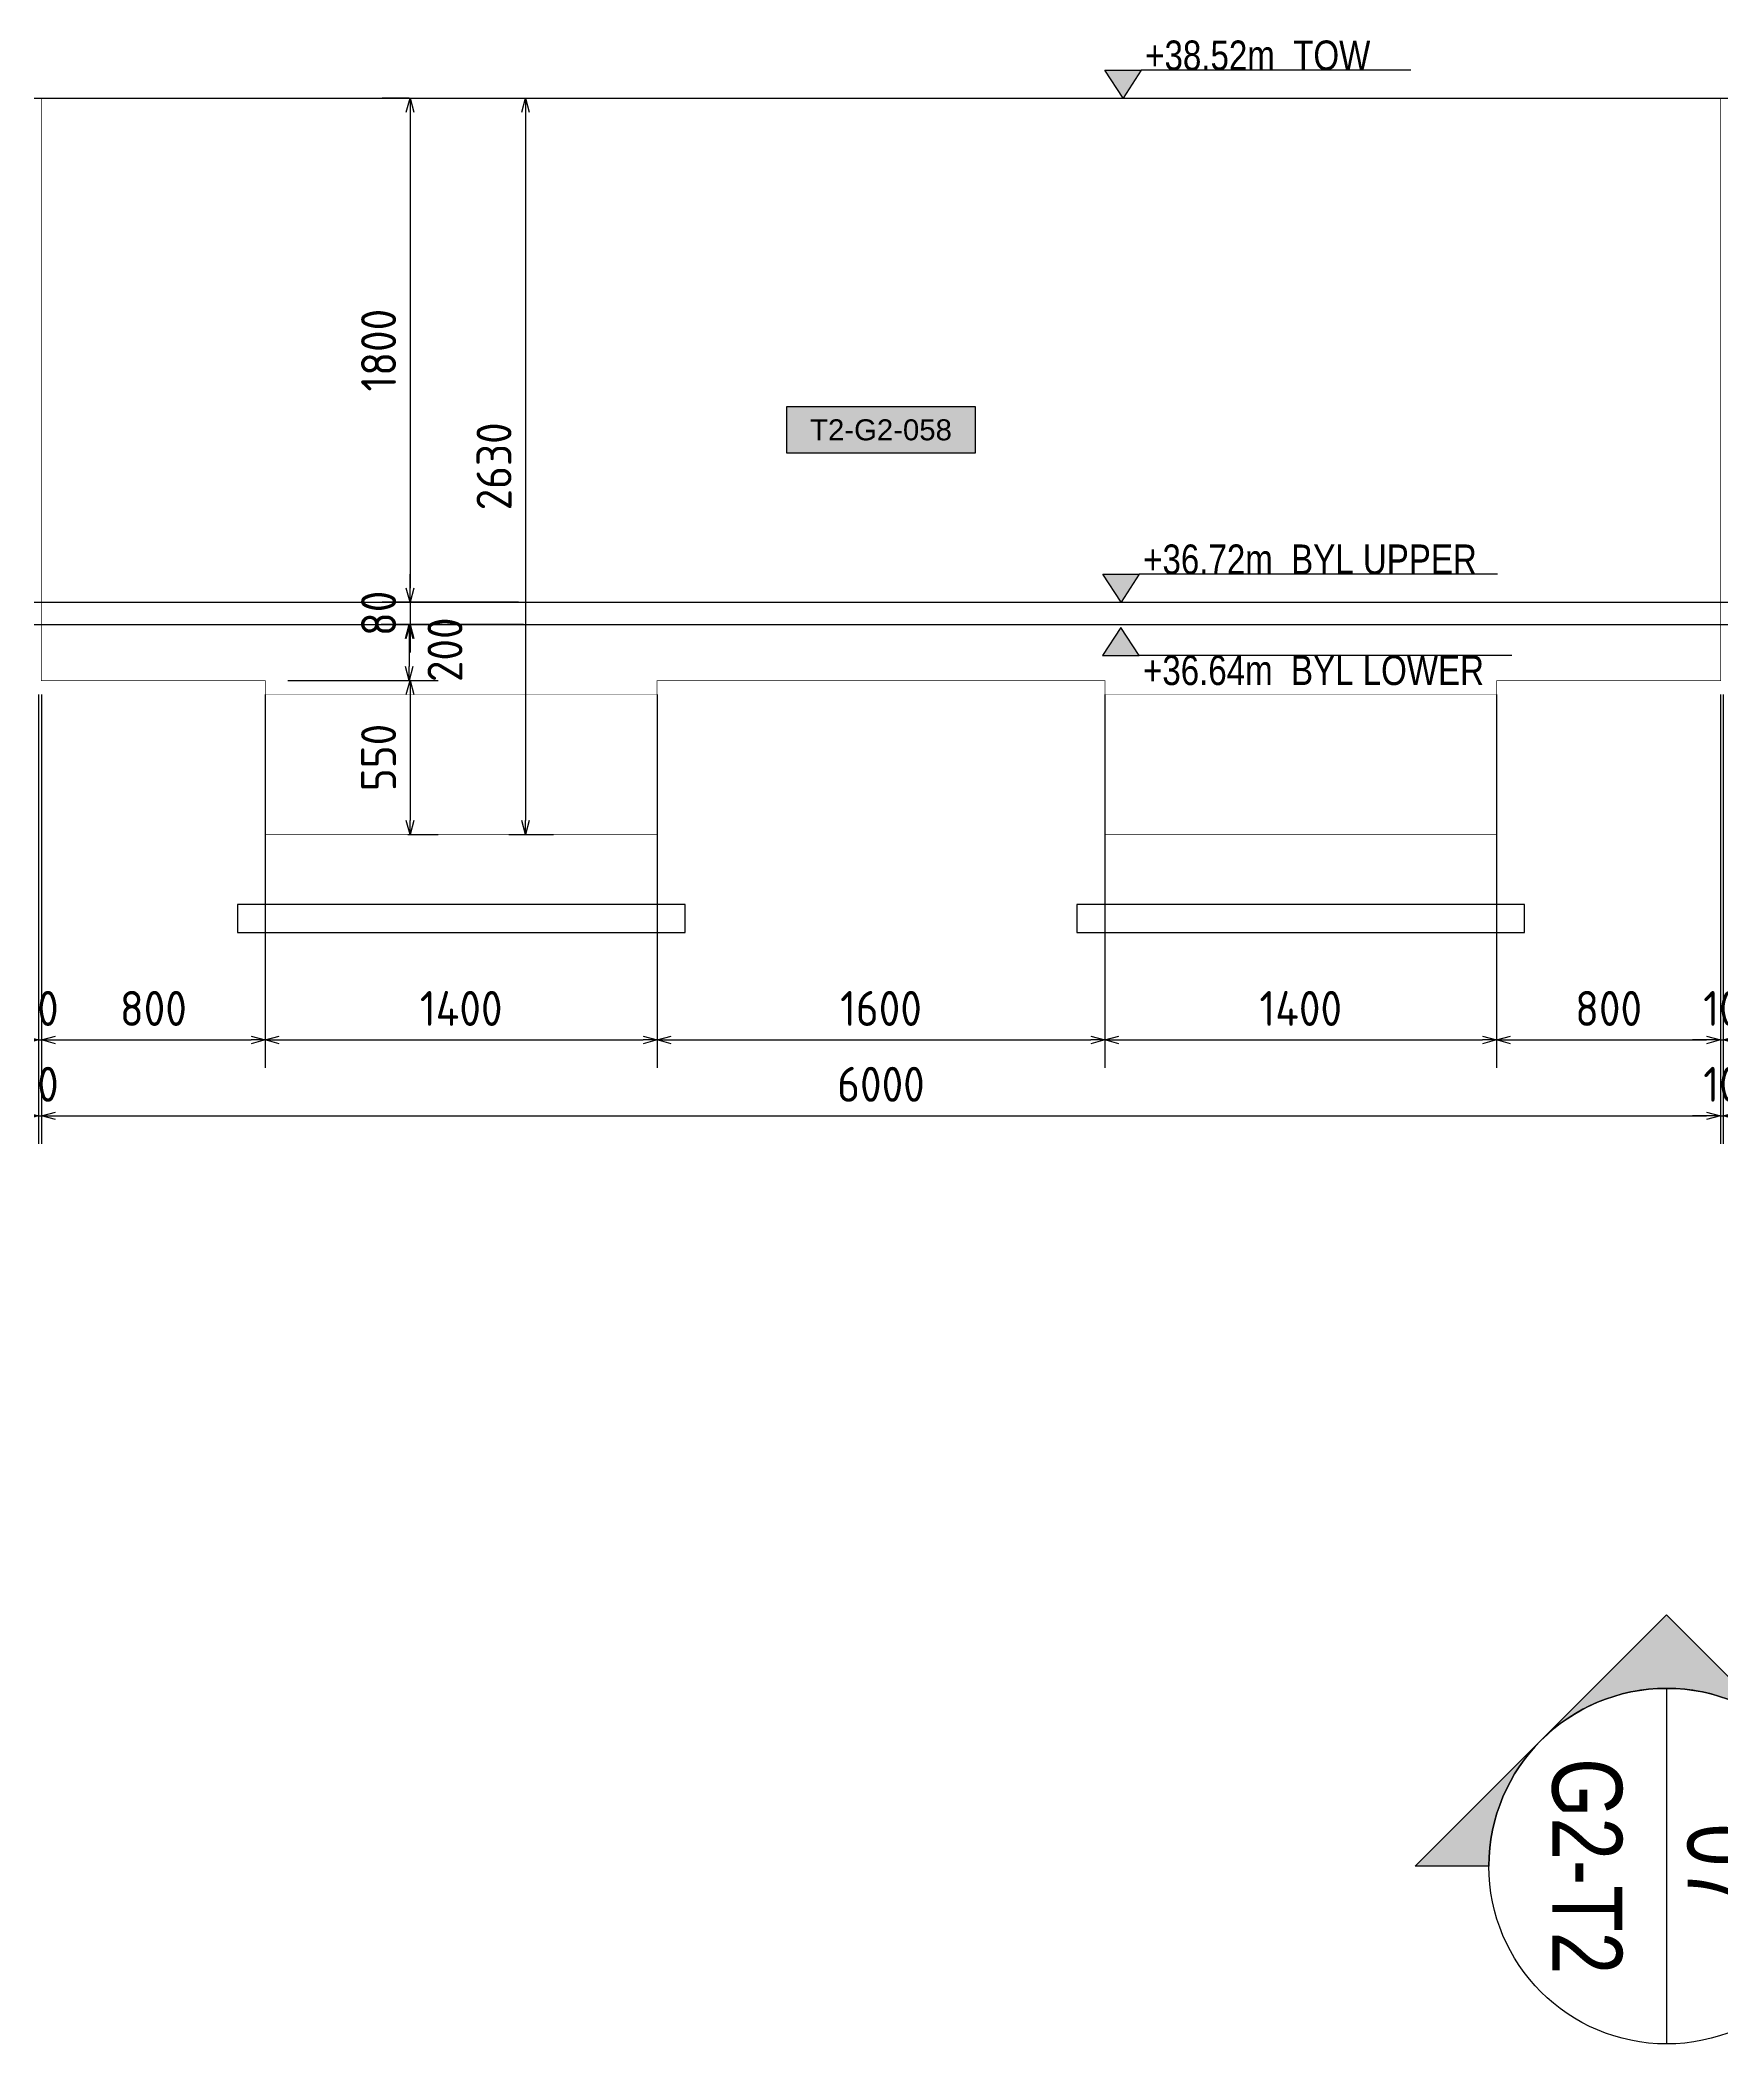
# Model space of a CAD drawing. Header units: centimetres. Extents: x -6122352 to 6876996, y -1694241 to 2592194.
# Drawn here: x 3335468 to 3341478, y 695587 to 702744 of the extents above; entities that cross this region are included whole.
import ezdxf
from ezdxf.enums import TextEntityAlignment as Align

# ---------------------------------------------------------------- set-up
doc = ezdxf.new("R2010")
doc.units = ezdxf.units.CM
doc.header["$MEASUREMENT"] = 0
doc.header["$PDMODE"] = 66
doc.header["$PDSIZE"] = 100
for name, pattern in [('CENTER', [2, 1.25, -0.25, 0.25, -0.25]), ('DASHED2', [0.375, 0.25, -0.125]), ('HIDDEN', [0.375, 0.25, -0.125])]:
    doc.linetypes.add(name, pattern=pattern)
doc.layers.get('Defpoints').update_dxf_attribs({"color": 255, "linetype": 'CENTER'})
for name, color, linetype in [('00-MI-DIM', 7, 'Continuous'), ('@MI-TYPE-01', 30, 'Continuous'), ('@MI-TYPE-02', 6, 'Continuous'), ('JML-Dimension', 1, 'Continuous'), ('PANEL-TAGS', 7, 'Continuous'), ('SECTION', 130, 'Continuous')]:
    doc.layers.add(name, color=color, linetype=linetype)
doc.styles.add('Arial Narrow', font='ARIALN.TTF', dxfattribs={"width": 0.95, "height": 500})
doc.styles.add('PANELTAG_STYLE', font='arial.ttf')
doc.styles.add('Schueco-BEMSTIL', font='isocpeur.ttf', dxfattribs={"width": 0.9})
doc.styles.add('txt-Pisa-std', font='arial.ttf', dxfattribs={"width": 0.8})
doc.dimstyles.new('MI- JWC-TXT-2.5 MM', dxfattribs={"dimscale": 1.5, "dimtxt": 2.5, "dimasz": 1, "dimexe": 2, "dimexo": 1, "dimgap": 1, "dimtad": 1, "dimdec": 0, "dimdsep": 46, "dimtxsty": 'Schueco-BEMSTIL', "dimblk": 'OPEN30', "dimcen": 0, "dimdle": 2, "dimclrd": 140, "dimclre": 8, "dimclrt": 40, "dimadec": 0, "dimazin": 2, "dimtfac": 1, "dimtdec": 0, "dimtix": 1, "dimtmove": 2, "dimatfit": 3, "dimldrblk": 'OPEN', "dimfxl": 2, "dimlwd": -1, "dimlwe": -1, "dimarcsym": 0})

# ---------------------------------------------------------------- blocks, each defined once
blk = doc.blocks.new('T2-ELE FT')
at = {"color": 12, "linetype": 'HIDDEN', "ltscale": 5, "const_width": 2}
blk.add_lwpolyline([(30306558.2, 1676365.9), (30306558.2, 1676865.9), (30307958.2, 1676865.9), (30307958.2, 1676365.9)], dxfattribs=at)
at = {"color": 12, "ltscale": 20, "const_width": 2}
blk.add_lwpolyline([(30306558.2, 1676365.9), (30307958.2, 1676365.9), (30307958.2, 1676115.9), (30306558.2, 1676115.9)], close=True, dxfattribs=at)
at = {"color": 8, "ltscale": 20}
blk.add_lwpolyline([(30306458.2, 1676115.9), (30308058.2, 1676115.9), (30308058.2, 1676015.9), (30306458.2, 1676015.9)], close=True, dxfattribs=at)
blk = doc.blocks.new('_Open30')
at = {"color": 0, "linetype": 'ByBlock', "lineweight": -2}
for p, q in [((-1, 0.27), (0, 0)), ((0, 0), (-1, -0.27)), ((0, 0), (-1, 0))]:
    blk.add_line(p, q, dxfattribs=at)
blk = doc.blocks.new('*D2109')
at = {"layer": '@MI-TYPE-01', "color": 8, "transparency": 16777216}
for p, q in [((3337142.1, 702536.5), (3337302.2, 702536.5)), ((3337142.1, 699906.5), (3337302.2, 699906.5))]:
    blk.add_line(p, q, dxfattribs=at)
at = {"layer": '@MI-TYPE-01', "color": 140, "transparency": 16777216}
blk.add_line((3337202.2, 702486.5), (3337202.2, 699956.5), dxfattribs=at)
at = {"layer": 'Defpoints', "color": 0, "transparency": 16777216}
for p in [(3337092.1, 702536.5), (3337092.1, 699906.5), (3337202.2, 699906.5)]:
    blk.add_point(p, dxfattribs=at)
at = {"layer": '@MI-TYPE-01', "color": 140, "transparency": 16777216, "xscale": 50, "yscale": 50, "zscale": 50}
for p, rotation in [((3337202.2, 702536.5), 90), ((3337202.2, 699906.5), 270)]:
    blk.add_blockref('_Open30', p, dxfattribs=dict(at, rotation=rotation))
at = {"layer": '@MI-TYPE-01', "color": 40, "transparency": 16777216, "insert": (3337089.7, 701221.5), "char_height": 125, "attachment_point": 5, "rotation": 90, "style": 'Schueco-BEMSTIL'}
blk.add_mtext('2630', dxfattribs=at)
blk = doc.blocks.new('_Open')
at = {"color": 0, "linetype": 'ByBlock', "lineweight": -2}
for p, q in [((-1, 0.2), (0, 0)), ((-1, -0.2), (0, 0)), ((0, 0), (-1, 0))]:
    blk.add_line(p, q, dxfattribs=at)
blk = doc.blocks.new('*D2110')
at = {"layer": '@MI-TYPE-01', "color": 8, "transparency": 16777216}
for p, q in [((3336786.5, 702536.5), (3336689.8, 702536.5)), ((3336786.5, 700736.5), (3336689.8, 700736.5))]:
    blk.add_line(p, q, dxfattribs=at)
at = {"layer": '@MI-TYPE-01', "color": 140, "transparency": 16777216}
blk.add_line((3336789.8, 702486.5), (3336789.8, 700786.5), dxfattribs=at)
at = {"layer": 'Defpoints', "color": 0, "transparency": 16777216}
for p in [(3336836.5, 702536.5), (3336789.8, 700736.5), (3336836.5, 700736.5)]:
    blk.add_point(p, dxfattribs=at)
at = {"layer": '@MI-TYPE-01', "color": 140, "transparency": 16777216, "xscale": 50, "yscale": 50, "zscale": 50}
for p, rotation in [((3336789.8, 702536.5), 90), ((3336789.8, 700736.5), 270)]:
    blk.add_blockref('_Open30', p, dxfattribs=dict(at, rotation=rotation))
at = {"layer": '@MI-TYPE-01', "color": 40, "transparency": 16777216, "insert": (3336677.3, 701636.5), "char_height": 125, "attachment_point": 5, "rotation": 90, "style": 'Schueco-BEMSTIL'}
blk.add_mtext('1800', dxfattribs=at)
blk = doc.blocks.new('*D2111')
at = {"layer": '@MI-TYPE-01', "color": 140, "transparency": 16777216}
for p, q in [((3336789.8, 700786.5), (3336789.8, 700836.5)), ((3336789.8, 700736.5), (3336789.8, 700656.5)), ((3336789.8, 700606.5), (3336789.8, 700556.5))]:
    blk.add_line(p, q, dxfattribs=at)
at = {"layer": '@MI-TYPE-01', "color": 8, "transparency": 16777216}
for p, q in [((3337177.4, 700736.5), (3336689.8, 700736.5)), ((3337194.5, 700656.5), (3336689.8, 700656.5))]:
    blk.add_line(p, q, dxfattribs=at)
at = {"layer": 'Defpoints', "color": 0, "transparency": 16777216}
for p in [(3337227.4, 700736.5), (3336789.8, 700656.5), (3337244.5, 700656.5)]:
    blk.add_point(p, dxfattribs=at)
at = {"layer": '@MI-TYPE-01', "color": 140, "transparency": 16777216, "xscale": 50, "yscale": 50, "zscale": 50}
for p, rotation in [((3336789.8, 700736.5), 270), ((3336789.8, 700656.5), 90)]:
    blk.add_blockref('_Open30', p, dxfattribs=dict(at, rotation=rotation))
at = {"layer": '@MI-TYPE-01', "color": 40, "transparency": 16777216, "insert": (3336677.3, 700696.5), "char_height": 125, "attachment_point": 5, "rotation": 90, "style": 'Schueco-BEMSTIL'}
blk.add_mtext('80', dxfattribs=at)
blk = doc.blocks.new('*D2112')
at = {"layer": '@MI-TYPE-01', "color": 8, "transparency": 16777216}
for p, q in [((3337194.5, 700656.5), (3336686.5, 700656.5)), ((3336353.3, 700456.5), (3336886.5, 700456.5))]:
    blk.add_line(p, q, dxfattribs=at)
at = {"layer": '@MI-TYPE-01', "color": 140, "transparency": 16777216}
blk.add_line((3336786.5, 700606.5), (3336786.5, 700506.5), dxfattribs=at)
at = {"layer": 'Defpoints', "color": 0, "transparency": 16777216}
for p in [(3337244.5, 700656.5), (3336303.3, 700456.5), (3336786.5, 700456.5)]:
    blk.add_point(p, dxfattribs=at)
at = {"layer": '@MI-TYPE-01', "color": 140, "transparency": 16777216, "xscale": 50, "yscale": 50, "zscale": 50}
for p, rotation in [((3336786.5, 700656.5), 90), ((3336786.5, 700456.5), 270)]:
    blk.add_blockref('_Open30', p, dxfattribs=dict(at, rotation=rotation))
at = {"layer": '@MI-TYPE-01', "color": 40, "transparency": 16777216, "insert": (3336914.5, 700566.5), "char_height": 125, "attachment_point": 5, "rotation": 90, "style": 'Schueco-BEMSTIL'}
blk.add_mtext('200', dxfattribs=at)
blk = doc.blocks.new('*D2113')
at = {"layer": '@MI-TYPE-01', "color": 8, "transparency": 16777216}
for p, q in [((3336353.3, 700456.5), (3336889.8, 700456.5)), ((3336781.4, 699906.5), (3336889.8, 699906.5))]:
    blk.add_line(p, q, dxfattribs=at)
at = {"layer": '@MI-TYPE-01', "color": 140, "transparency": 16777216}
blk.add_line((3336789.8, 700406.5), (3336789.8, 699956.5), dxfattribs=at)
at = {"layer": 'Defpoints', "color": 0, "transparency": 16777216}
for p in [(3336303.3, 700456.5), (3336731.4, 699906.5), (3336789.8, 699906.5)]:
    blk.add_point(p, dxfattribs=at)
at = {"layer": '@MI-TYPE-01', "color": 140, "transparency": 16777216, "xscale": 50, "yscale": 50, "zscale": 50}
for p, rotation in [((3336789.8, 700456.5), 90), ((3336789.8, 699906.5), 270)]:
    blk.add_blockref('_Open30', p, dxfattribs=dict(at, rotation=rotation))
at = {"layer": '@MI-TYPE-01', "color": 40, "transparency": 16777216, "insert": (3336677.3, 700181.5), "char_height": 125, "attachment_point": 5, "rotation": 90, "style": 'Schueco-BEMSTIL'}
blk.add_mtext('550', dxfattribs=at)
blk = doc.blocks.new('*D2129')
at = {"layer": '@MI-TYPE-01', "color": 8, "transparency": 16777216}
for p, q in [((3335462.5, 700406.5), (3335462.5, 699072.9)), ((3335472.5, 700406.5), (3335472.5, 699072.9))]:
    blk.add_line(p, q, dxfattribs=at)
at = {"layer": '@MI-TYPE-01', "color": 140, "transparency": 16777216}
for p, q in [((3335412.5, 699172.9), (3335362.5, 699172.9)), ((3335462.5, 699172.9), (3335472.5, 699172.9)), ((3335522.5, 699172.9), (3335572.5, 699172.9))]:
    blk.add_line(p, q, dxfattribs=at)
at = {"layer": 'Defpoints', "color": 0, "transparency": 16777216}
for p in [(3335462.5, 700456.5), (3335472.5, 700456.5), (3335472.5, 699172.9)]:
    blk.add_point(p, dxfattribs=at)
at = {"layer": '@MI-TYPE-01', "color": 140, "transparency": 16777216, "xscale": 50, "yscale": 50, "zscale": 50}
blk.add_blockref('_Open30', (3335462.5, 699172.9), dxfattribs=at)
at = {"layer": '@MI-TYPE-01', "color": 140, "transparency": 16777216, "xscale": 50, "yscale": 50, "zscale": 50, "rotation": 180}
blk.add_blockref('_Open30', (3335472.5, 699172.9), dxfattribs=at)
at = {"layer": '@MI-TYPE-01', "color": 40, "transparency": 16777216, "insert": (3335467.5, 699285.4), "char_height": 125, "attachment_point": 5, "style": 'Schueco-BEMSTIL'}
blk.add_mtext('10', dxfattribs=at)
blk = doc.blocks.new('*D2130')
at = {"layer": '@MI-TYPE-01', "color": 8, "transparency": 16777216}
for p, q in [((3335472.5, 700406.5), (3335472.5, 699072.9)), ((3336272.5, 700406.5), (3336272.5, 699072.9))]:
    blk.add_line(p, q, dxfattribs=at)
at = {"layer": '@MI-TYPE-01', "color": 140, "transparency": 16777216}
blk.add_line((3335522.5, 699172.9), (3336222.5, 699172.9), dxfattribs=at)
at = {"layer": 'Defpoints', "color": 0, "transparency": 16777216}
for p in [(3335472.5, 700456.5), (3336272.5, 700456.5), (3336272.5, 699172.9)]:
    blk.add_point(p, dxfattribs=at)
at = {"layer": '@MI-TYPE-01', "color": 140, "transparency": 16777216, "xscale": 50, "yscale": 50, "zscale": 50, "rotation": 180}
blk.add_blockref('_Open30', (3335472.5, 699172.9), dxfattribs=at)
at = {"layer": '@MI-TYPE-01', "color": 140, "transparency": 16777216, "xscale": 50, "yscale": 50, "zscale": 50}
blk.add_blockref('_Open30', (3336272.5, 699172.9), dxfattribs=at)
at = {"layer": '@MI-TYPE-01', "color": 40, "transparency": 16777216, "insert": (3335872.5, 699285.4), "char_height": 125, "attachment_point": 5, "style": 'Schueco-BEMSTIL'}
blk.add_mtext('800', dxfattribs=at)
blk = doc.blocks.new('*D2131')
at = {"layer": '@MI-TYPE-01', "color": 8, "transparency": 16777216}
for p, q in [((3336272.5, 700406.5), (3336272.5, 699072.9)), ((3337672.5, 700406.5), (3337672.5, 699072.9))]:
    blk.add_line(p, q, dxfattribs=at)
at = {"layer": '@MI-TYPE-01', "color": 140, "transparency": 16777216}
blk.add_line((3336322.5, 699172.9), (3337622.5, 699172.9), dxfattribs=at)
at = {"layer": 'Defpoints', "color": 0, "transparency": 16777216}
for p in [(3336272.5, 700456.5), (3337672.5, 700456.5), (3337672.5, 699172.9)]:
    blk.add_point(p, dxfattribs=at)
at = {"layer": '@MI-TYPE-01', "color": 140, "transparency": 16777216, "xscale": 50, "yscale": 50, "zscale": 50, "rotation": 180}
blk.add_blockref('_Open30', (3336272.5, 699172.9), dxfattribs=at)
at = {"layer": '@MI-TYPE-01', "color": 140, "transparency": 16777216, "xscale": 50, "yscale": 50, "zscale": 50}
blk.add_blockref('_Open30', (3337672.5, 699172.9), dxfattribs=at)
at = {"layer": '@MI-TYPE-01', "color": 40, "transparency": 16777216, "insert": (3336972.5, 699285.4), "char_height": 125, "attachment_point": 5, "style": 'Schueco-BEMSTIL'}
blk.add_mtext('1400', dxfattribs=at)
blk = doc.blocks.new('*D2132')
at = {"layer": '@MI-TYPE-01', "color": 8, "transparency": 16777216}
for p, q in [((3337672.5, 700406.5), (3337672.5, 699072.9)), ((3339272.5, 700406.5), (3339272.5, 699072.9))]:
    blk.add_line(p, q, dxfattribs=at)
at = {"layer": '@MI-TYPE-01', "color": 140, "transparency": 16777216}
blk.add_line((3337722.5, 699172.9), (3339222.5, 699172.9), dxfattribs=at)
at = {"layer": 'Defpoints', "color": 0, "transparency": 16777216}
for p in [(3337672.5, 700456.5), (3339272.5, 700456.5), (3339272.5, 699172.9)]:
    blk.add_point(p, dxfattribs=at)
at = {"layer": '@MI-TYPE-01', "color": 140, "transparency": 16777216, "xscale": 50, "yscale": 50, "zscale": 50, "rotation": 180}
blk.add_blockref('_Open30', (3337672.5, 699172.9), dxfattribs=at)
at = {"layer": '@MI-TYPE-01', "color": 140, "transparency": 16777216, "xscale": 50, "yscale": 50, "zscale": 50}
blk.add_blockref('_Open30', (3339272.5, 699172.9), dxfattribs=at)
at = {"layer": '@MI-TYPE-01', "color": 40, "transparency": 16777216, "insert": (3338472.5, 699285.4), "char_height": 125, "attachment_point": 5, "style": 'Schueco-BEMSTIL'}
blk.add_mtext('1600', dxfattribs=at)
blk = doc.blocks.new('*D2133')
at = {"layer": '@MI-TYPE-01', "color": 8, "transparency": 16777216}
for p, q in [((3339272.5, 700406.5), (3339272.5, 699072.9)), ((3340672.5, 700406.5), (3340672.5, 699072.9))]:
    blk.add_line(p, q, dxfattribs=at)
at = {"layer": '@MI-TYPE-01', "color": 140, "transparency": 16777216}
blk.add_line((3339322.5, 699172.9), (3340622.5, 699172.9), dxfattribs=at)
at = {"layer": 'Defpoints', "color": 0, "transparency": 16777216}
for p in [(3339272.5, 700456.5), (3340672.5, 700456.5), (3340672.5, 699172.9)]:
    blk.add_point(p, dxfattribs=at)
at = {"layer": '@MI-TYPE-01', "color": 140, "transparency": 16777216, "xscale": 50, "yscale": 50, "zscale": 50, "rotation": 180}
blk.add_blockref('_Open30', (3339272.5, 699172.9), dxfattribs=at)
at = {"layer": '@MI-TYPE-01', "color": 140, "transparency": 16777216, "xscale": 50, "yscale": 50, "zscale": 50}
blk.add_blockref('_Open30', (3340672.5, 699172.9), dxfattribs=at)
at = {"layer": '@MI-TYPE-01', "color": 40, "transparency": 16777216, "insert": (3339972.5, 699285.4), "char_height": 125, "attachment_point": 5, "style": 'Schueco-BEMSTIL'}
blk.add_mtext('1400', dxfattribs=at)
blk = doc.blocks.new('*D2134')
at = {"layer": '@MI-TYPE-01', "color": 8, "transparency": 16777216}
for p, q in [((3340672.5, 700406.5), (3340672.5, 699072.9)), ((3341472.5, 700406.5), (3341472.5, 699072.9))]:
    blk.add_line(p, q, dxfattribs=at)
at = {"layer": '@MI-TYPE-01', "color": 140, "transparency": 16777216}
blk.add_line((3340722.5, 699172.9), (3341422.5, 699172.9), dxfattribs=at)
at = {"layer": 'Defpoints', "color": 0, "transparency": 16777216}
for p in [(3340672.5, 700456.5), (3341472.5, 700456.5), (3341472.5, 699172.9)]:
    blk.add_point(p, dxfattribs=at)
at = {"layer": '@MI-TYPE-01', "color": 140, "transparency": 16777216, "xscale": 50, "yscale": 50, "zscale": 50, "rotation": 180}
blk.add_blockref('_Open30', (3340672.5, 699172.9), dxfattribs=at)
at = {"layer": '@MI-TYPE-01', "color": 140, "transparency": 16777216, "xscale": 50, "yscale": 50, "zscale": 50}
blk.add_blockref('_Open30', (3341472.5, 699172.9), dxfattribs=at)
at = {"layer": '@MI-TYPE-01', "color": 40, "transparency": 16777216, "insert": (3341072.5, 699285.4), "char_height": 125, "attachment_point": 5, "style": 'Schueco-BEMSTIL'}
blk.add_mtext('800', dxfattribs=at)
blk = doc.blocks.new('*D2135')
at = {"layer": '@MI-TYPE-01', "color": 8, "transparency": 16777216}
for p, q in [((3341472.5, 700406.5), (3341472.5, 699072.9)), ((3341482.5, 700406.5), (3341482.5, 699072.9))]:
    blk.add_line(p, q, dxfattribs=at)
at = {"layer": '@MI-TYPE-01', "color": 140, "transparency": 16777216}
for p, q in [((3341422.5, 699172.9), (3341372.5, 699172.9)), ((3341472.5, 699172.9), (3341482.5, 699172.9)), ((3341532.5, 699172.9), (3341582.5, 699172.9))]:
    blk.add_line(p, q, dxfattribs=at)
at = {"layer": 'Defpoints', "color": 0, "transparency": 16777216}
for p in [(3341472.5, 700456.5), (3341482.5, 700456.5), (3341482.5, 699172.9)]:
    blk.add_point(p, dxfattribs=at)
at = {"layer": '@MI-TYPE-01', "color": 140, "transparency": 16777216, "xscale": 50, "yscale": 50, "zscale": 50}
blk.add_blockref('_Open30', (3341472.5, 699172.9), dxfattribs=at)
at = {"layer": '@MI-TYPE-01', "color": 140, "transparency": 16777216, "xscale": 50, "yscale": 50, "zscale": 50, "rotation": 180}
blk.add_blockref('_Open30', (3341482.5, 699172.9), dxfattribs=at)
at = {"layer": '@MI-TYPE-01', "color": 40, "transparency": 16777216, "insert": (3341477.5, 699285.4), "char_height": 125, "attachment_point": 5, "style": 'Schueco-BEMSTIL'}
blk.add_mtext('10', dxfattribs=at)
blk = doc.blocks.new('*D2148')
at = {"layer": '@MI-TYPE-01', "color": 8, "transparency": 16777216}
for p, q in [((3335462.5, 700406.5), (3335462.5, 698802)), ((3335472.5, 700406.5), (3335472.5, 698802))]:
    blk.add_line(p, q, dxfattribs=at)
at = {"layer": '@MI-TYPE-01', "color": 140, "transparency": 16777216}
for p, q in [((3335412.5, 698902), (3335362.5, 698902)), ((3335462.5, 698902), (3335472.5, 698902)), ((3335522.5, 698902), (3335572.5, 698902))]:
    blk.add_line(p, q, dxfattribs=at)
at = {"layer": 'Defpoints', "color": 0, "transparency": 16777216}
for p in [(3335462.5, 700456.5), (3335472.5, 700456.5), (3335472.5, 698902)]:
    blk.add_point(p, dxfattribs=at)
at = {"layer": '@MI-TYPE-01', "color": 140, "transparency": 16777216, "xscale": 50, "yscale": 50, "zscale": 50}
blk.add_blockref('_Open30', (3335462.5, 698902), dxfattribs=at)
at = {"layer": '@MI-TYPE-01', "color": 140, "transparency": 16777216, "xscale": 50, "yscale": 50, "zscale": 50, "rotation": 180}
blk.add_blockref('_Open30', (3335472.5, 698902), dxfattribs=at)
at = {"layer": '@MI-TYPE-01', "color": 40, "transparency": 16777216, "insert": (3335467.5, 699014.5), "char_height": 125, "attachment_point": 5, "style": 'Schueco-BEMSTIL'}
blk.add_mtext('10', dxfattribs=at)
blk = doc.blocks.new('*D2149')
at = {"layer": '@MI-TYPE-01', "color": 8, "transparency": 16777216}
for p, q in [((3335472.5, 700406.5), (3335472.5, 698802)), ((3341472.5, 700406.5), (3341472.5, 698802))]:
    blk.add_line(p, q, dxfattribs=at)
at = {"layer": '@MI-TYPE-01', "color": 140, "transparency": 16777216}
blk.add_line((3335522.5, 698902), (3341422.5, 698902), dxfattribs=at)
at = {"layer": 'Defpoints', "color": 0, "transparency": 16777216}
for p in [(3335472.5, 700456.5), (3341472.5, 700456.5), (3341472.5, 698902)]:
    blk.add_point(p, dxfattribs=at)
at = {"layer": '@MI-TYPE-01', "color": 140, "transparency": 16777216, "xscale": 50, "yscale": 50, "zscale": 50, "rotation": 180}
blk.add_blockref('_Open30', (3335472.5, 698902), dxfattribs=at)
at = {"layer": '@MI-TYPE-01', "color": 140, "transparency": 16777216, "xscale": 50, "yscale": 50, "zscale": 50}
blk.add_blockref('_Open30', (3341472.5, 698902), dxfattribs=at)
at = {"layer": '@MI-TYPE-01', "color": 40, "transparency": 16777216, "insert": (3338472.5, 699014.5), "char_height": 125, "attachment_point": 5, "style": 'Schueco-BEMSTIL'}
blk.add_mtext('6000', dxfattribs=at)
blk = doc.blocks.new('*D2150')
at = {"layer": '@MI-TYPE-01', "color": 8, "transparency": 16777216}
for p, q in [((3341472.5, 700406.5), (3341472.5, 698802)), ((3341482.5, 700406.5), (3341482.5, 698802))]:
    blk.add_line(p, q, dxfattribs=at)
at = {"layer": '@MI-TYPE-01', "color": 140, "transparency": 16777216}
for p, q in [((3341422.5, 698902), (3341372.5, 698902)), ((3341472.5, 698902), (3341482.5, 698902)), ((3341532.5, 698902), (3341582.5, 698902))]:
    blk.add_line(p, q, dxfattribs=at)
at = {"layer": 'Defpoints', "color": 0, "transparency": 16777216}
for p in [(3341472.5, 700456.5), (3341482.5, 700456.5), (3341482.5, 698902)]:
    blk.add_point(p, dxfattribs=at)
at = {"layer": '@MI-TYPE-01', "color": 140, "transparency": 16777216, "xscale": 50, "yscale": 50, "zscale": 50}
blk.add_blockref('_Open30', (3341472.5, 698902), dxfattribs=at)
at = {"layer": '@MI-TYPE-01', "color": 140, "transparency": 16777216, "xscale": 50, "yscale": 50, "zscale": 50, "rotation": 180}
blk.add_blockref('_Open30', (3341482.5, 698902), dxfattribs=at)
at = {"layer": '@MI-TYPE-01', "color": 40, "transparency": 16777216, "insert": (3341477.5, 699014.5), "char_height": 125, "attachment_point": 5, "style": 'Schueco-BEMSTIL'}
blk.add_mtext('10', dxfattribs=at)
blk = doc.blocks.new('*U1142')
at = {"layer": 'JML-Dimension'}
h = blk.add_hatch(color=10, dxfattribs=at)
h.dxf.hatch_style = 1
h.paths.add_polyline_path([(0, 0), (-1.54, 2.37), (1.54, 2.37)])
blk.add_line((24.31, 2.37), (1.54, 2.37), dxfattribs=at)
blk.add_lwpolyline([(0, 0), (-1.54, 2.37), (1.54, 2.37), (0, 0)], dxfattribs=at)
at = {"color": 5, "style": 'txt-Pisa-std', "width": 0.8}
blk.add_attdef('+0.0', text='', height=2.5, dxfattribs=at).set_placement((1.87, 2.37), align=Align.BOTTOM_LEFT)
blk = doc.blocks.new('*U1445')
at = {"layer": 'JML-Dimension'}
h = blk.add_hatch(color=10, dxfattribs=at)
h.dxf.hatch_style = 1
h.paths.add_polyline_path([(0, 0), (-1.54, 2.37), (1.54, 2.37)])
blk.add_line((31.81, 2.37), (1.54, 2.37), dxfattribs=at)
blk.add_lwpolyline([(0, 0), (-1.54, 2.37), (1.54, 2.37), (0, 0)], dxfattribs=at)
at = {"color": 5, "style": 'txt-Pisa-std', "width": 0.8}
blk.add_attdef('+0.0', text='', height=2.5, dxfattribs=at).set_placement((1.87, 2.37), align=Align.BOTTOM_LEFT)
blk = doc.blocks.new('*U1446')
at = {"layer": 'JML-Dimension'}
h = blk.add_hatch(color=10, dxfattribs=at)
h.dxf.hatch_style = 1
h.paths.add_polyline_path([(0, 0), (-1.54, 2.37), (1.54, 2.37)])
blk.add_line((33.03, 2.37), (1.54, 2.37), dxfattribs=at)
blk.add_lwpolyline([(0, 0), (-1.54, 2.37), (1.54, 2.37), (0, 0)], dxfattribs=at)
at = {"color": 5, "style": 'txt-Pisa-std', "width": 0.8}
blk.add_attdef('+0.0', text='', height=2.5, dxfattribs=at).set_placement((1.87, 2.37), align=Align.BOTTOM_LEFT)
blk = doc.blocks.new('PANELTAG')
at = {"layer": 'PANEL-TAGS', "color": 1}
blk.add_lwpolyline([(-13.5, -3.3), (13.5, -3.3), (13.5, 3.3), (-13.5, 3.3)], close=True, dxfattribs=at)
at = {"layer": 'PANEL-TAGS', "color": 40, "true_color": 0xffd700}
blk.add_solid([(-13.5, -3.3), (13.5, -3.3), (-13.5, 3.3), (13.5, 3.3)], dxfattribs=at)
at = {"layer": 'PANEL-TAGS', "color": 5, "style": 'PANELTAG_STYLE'}
blk.add_attdef('TAGNO', text='', height=3, dxfattribs=at).set_placement((0, 0), align=Align.CENTER)
blk = doc.blocks.new('*U1430')
h = blk.add_hatch(color=94)
edge = h.paths.add_edge_path()
edge.add_line((0, -6.35), (0, -8.98))
edge.add_line((0, -8.98), (-8.98, 0))
edge.add_line((-8.98, 0), (0, 8.98))
edge.add_line((0, 8.98), (0, 6.35))
edge.add_arc((0, 0), 6.35, 90, 270)
at = {"color": 94}
blk.add_line((-6.35, 0), (6.35, 0), dxfattribs=at)
for points in [[(0, -6.35), (0, -8.98), (-8.98, 0), (0, 8.98), (0, 6.35, 1)], [(-4.49, 4.49, 0.414214), (-4.49, -4.49), (-8.98, 0), (-4.49, 4.49)]]:
    blk.add_lwpolyline(points, format="xyb", close=True)
blk.add_circle((0, 0), 6.35, dxfattribs=at)
at = {"style": 'Arial Narrow', "width": 0.95, "flags": 8}
blk.add_attdef('VIEWNUMBER', text='', height=2.5, dxfattribs=at).set_placement((0, 0), align=Align.BOTTOM_CENTER)
blk.add_attdef('SHEETNUMBER', text='', height=2.5, dxfattribs=at).set_placement((0, -1.588), align=Align.TOP_CENTER)

msp = doc.modelspace()

# ---------------------------------------------------------------- linework, layer by layer
at = {"layer": '@MI-TYPE-01', "const_width": 2.5}
msp.add_lwpolyline([(3341472.54485, 702536.50816), (3335472.54485, 702536.50816), (3335472.54485, 700456.50821), (3336272.54485, 700456.50821), (3336272.54485, 699906.50821), (3337672.54485, 699906.50821), (3337672.54485, 700456.50821), (3339272.54485, 700456.50821), (3339272.54485, 699906.50821), (3340672.54485, 699906.50821), (3340672.54485, 700456.50821), (3341472.54485, 700456.50821)], close=True, dxfattribs=at)
at = {"layer": '@MI-TYPE-02', "color": 160, "linetype": 'DASHED2', "ltscale": 5}
for points in [[(3329322.54485, 702536.50816), (3353159.08873, 702536.50816)], [(3329462.54485, 700736.50821), (3353392.54485, 700736.50821)], [(3329462.54485, 700656.50821), (3353392.54485, 700656.50821)]]:
    msp.add_lwpolyline(points, dxfattribs=at)

# ---------------------------------------------------------------- block references
at = {"color": 2, "xscale": -1}
for p in [(33644230.70641, -976459.36555), (33647230.70641, -976459.36555)]:
    msp.add_blockref('T2-ELE FT', p, dxfattribs=at)
at = {"layer": '00-MI-DIM'}
ref = msp.add_blockref('*U1430', (3341279.82801, 696222.04011), dxfattribs=dict(at, xscale=100, yscale=100, zscale=100, rotation=270))
ref.add_attrib('VIEWNUMBER', '07', dxfattribs={"layer": '0', "height": 250, "rotation": 270, "style": 'Arial Narrow', "width": 0.95}).set_placement((3341279.82801, 696222.04011), align=Align.BOTTOM_CENTER)
ref.add_attrib('SHEETNUMBER', 'G2-T2', dxfattribs={"layer": '0', "height": 250, "rotation": 270, "style": 'Arial Narrow', "width": 0.95}).set_placement((3341121.07801, 696222.04011), align=Align.TOP_CENTER)
at = {"layer": 'PANEL-TAGS'}
ref = msp.add_blockref('PANELTAG', (3338472.54485, 701352.06453), dxfattribs=dict(at, xscale=25, yscale=25, zscale=25))
ref.add_attrib('TAGNO', 'T2-G2-058', dxfattribs={"color": 5, "height": 75, "style": 'PANELTAG_STYLE'}).set_placement((3338472.54485, 701352.06453), align=Align.MIDDLE_CENTER)
at = {"layer": 'SECTION', "color": 6}
ref = msp.add_blockref('*U1142', (3339337.55346, 702536.50816), dxfattribs=dict(at, xscale=42.30147098076819, yscale=42.30147098076819, zscale=42.30147098076819))
ref.add_attrib('+0.0', '+38.52m  TOW', (3339416.68211, 702636.76523), dxfattribs={"layer": 'JML-Dimension', "color": 5, "height": 105.7536775, "style": 'txt-Pisa-std', "width": 0.8})
ref = msp.add_blockref('*U1445', (3339330.25997, 700736.50821), dxfattribs=dict(at, xscale=42.30147098076819, yscale=42.30147098076819, zscale=42.30147098076819))
ref.add_attrib('+0.0', '+36.72m  BYL UPPER', (3339409.38862, 700836.76527), dxfattribs={"layer": 'JML-Dimension', "color": 5, "height": 105.7536775, "style": 'txt-Pisa-std', "width": 0.8})
ref = msp.add_blockref('*U1446', (3339329.71997, 700646.50821), dxfattribs=dict(at, xscale=-42.30147098076819, yscale=42.30147098076819, zscale=42.30147098076819, rotation=180))
ref.add_attrib('+0.0', '+36.64m  BYL LOWER', (3339408.84862, 700440.49747), dxfattribs={"layer": 'JML-Dimension', "color": 5, "height": 105.7536775, "style": 'txt-Pisa-std', "width": 0.8})

# ---------------------------------------------------------------- dimensions: what is measured, and where the dimension line sits
at = {"layer": '@MI-TYPE-01'}
for base, p1, p2, picture, middle in [((3336789.77188, 700736.50821), (3336836.53444, 702536.50816), (3336836.53444, 700736.50821), '*D2110', (3336677.27188, 701636.50819)), ((3337202.23348, 699906.50821), (3337092.13342, 702536.50816), (3337092.13342, 699906.50821), '*D2109', (3337089.73348, 701221.50819)), ((3336789.77188, 700656.50821), (3337227.42287, 700736.50821), (3337244.53041, 700656.50821), '*D2111', (3336677.27188, 700696.50821)), ((3336789.77188, 699906.50821), (3336303.27648, 700456.50821), (3336731.41776, 699906.50821), '*D2113', (3336677.27188, 700181.50821))]:
    dim = msp.add_linear_dim(base=base, p1=p1, p2=p2, angle=90, dimstyle='MI- JWC-TXT-2.5 MM', dxfattribs=at)
    dim.commit()
    dim.dimension.update_dxf_attribs({"geometry": picture, "text_midpoint": middle})
dim = msp.add_linear_dim(base=(3336786.53444, 700456.50821), p1=(3337244.53041, 700656.50821), p2=(3336303.27648, 700456.50821), angle=90, dimstyle='MI- JWC-TXT-2.5 MM', dxfattribs=at)
dim.commit()
dim.dimension.update_dxf_attribs({"geometry": '*D2112', "text_midpoint": (3336914.52744, 700566.50821), "dimtype": 160})
for base, p1, p2, picture, middle in [((3335472.54485, 699172.92672), (3335462.54485, 700456.50821), (3335472.54485, 700456.50821), '*D2129', (3335467.54485, 699285.42672)), ((3335472.54485, 698902.04459), (3335462.54485, 700456.50821), (3335472.54485, 700456.50821), '*D2148', (3335467.54485, 699014.54459)), ((3336272.54485, 699172.92672), (3335472.54485, 700456.50821), (3336272.54485, 700456.50821), '*D2130', (3335872.54485, 699285.42672)), ((3341472.54485, 698902.04459), (3335472.54485, 700456.50821), (3341472.54485, 700456.50821), '*D2149', (3338472.54485, 699014.54459)), ((3337672.54485, 699172.92672), (3336272.54485, 700456.50821), (3337672.54485, 700456.50821), '*D2131', (3336972.54485, 699285.42672)), ((3339272.54485, 699172.92672), (3337672.54485, 700456.50821), (3339272.54485, 700456.50821), '*D2132', (3338472.54485, 699285.42672)), ((3340672.54485, 699172.92672), (3339272.54485, 700456.50821), (3340672.54485, 700456.50821), '*D2133', (3339972.54485, 699285.42672)), ((3341472.54485, 699172.92672), (3340672.54485, 700456.50821), (3341472.54485, 700456.50821), '*D2134', (3341072.54485, 699285.42672)), ((3341482.54485, 699172.92672), (3341472.54485, 700456.50821), (3341482.54485, 700456.50821), '*D2135', (3341477.54485, 699285.42672)), ((3341482.54485, 698902.04459), (3341472.54485, 700456.50821), (3341482.54485, 700456.50821), '*D2150', (3341477.54485, 699014.54459))]:
    dim = msp.add_linear_dim(base=base, p1=p1, p2=p2, dimstyle='MI- JWC-TXT-2.5 MM', dxfattribs=at)
    dim.commit()
    dim.dimension.update_dxf_attribs({"geometry": picture, "text_midpoint": middle})

doc.saveas('drawing.dxf')
